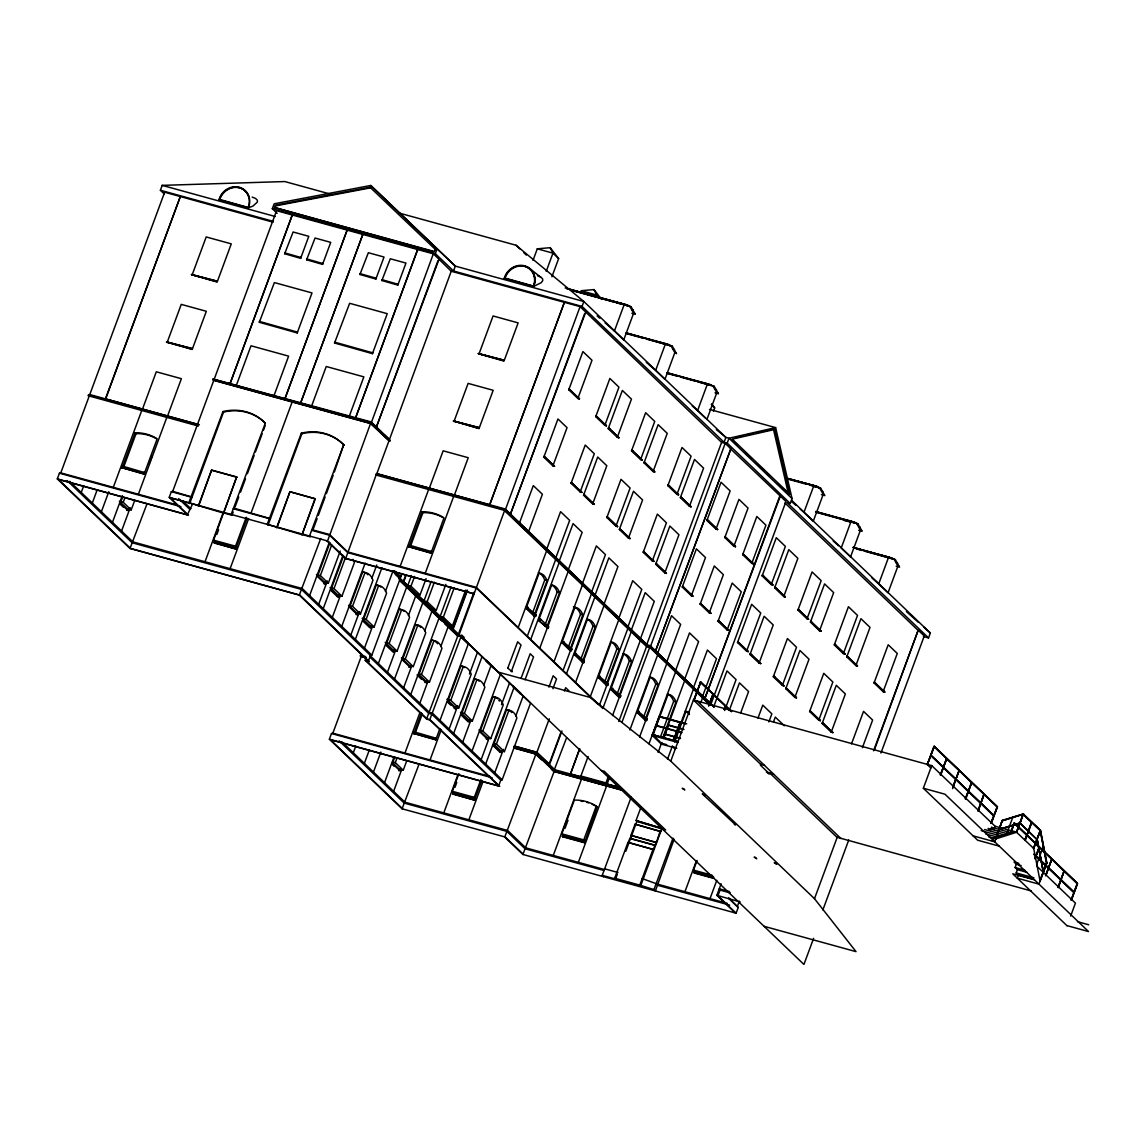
<?xml version="1.0" encoding="UTF-8"?>
<svg xmlns="http://www.w3.org/2000/svg" width="1146" height="1146" viewBox="0 0 1146 1146"><rect width="100%" height="100%" fill="white"/><g stroke="black" fill="none" stroke-linecap="round" stroke-linejoin="round"><path stroke-width="1.5" d="M728.971 898.063L738.225 907.489L736.104 913.19L522.92 854.472L504.741 837.081L536.6 752.32L535.497 754.011L536.271 754.226L536.6 752.32L514.439 746.175M653.349 849.487L628.28 842.582L629.87 838.256L654.953 845.161L653.349 849.487L627.994 842.31L614.7 878.208L639.783 885.113L653.965 889.597L655.383 890.958L674.135 839.23M248.467 207.541L249.183 203.487A16.288 14.74 -52.4 0 0 239.27 187.643A16.288 14.74 -52.4 0 0 221.049 195.737L219.473 199.404L248.467 207.541L249.14 204.991M533.75 286.128L534.466 282.074A16.288 14.74 -52.4 0 0 524.553 266.23A16.288 14.74 -52.4 0 0 506.331 274.324L504.756 277.991L533.75 286.128L534.767 282.317M164.236 193.946L160.397 190.265L162.202 185.366L284.81 181.555L331.409 194.39M400.24 578.472L371.848 655.154L370.473 655.483L368.367 661.199L299.292 595.118L129.999 548.476L57.3 478.913L59.42 473.212L60.781 472.883L177.344 504.985M199.39 424.751L89.775 394.553L88.099 395.699L198.33 426.054M60.781 472.883L89.173 396.187M89.775 394.553L164.666 192.213L273.12 222.195M105.618 399.037L180.337 196.525L105.446 398.865L197.843 424.435M81.237 492.451L83.701 485.775M92.31 503.037L97.238 489.7M101.392 511.732L108.798 491.734M248.553 207.899L218.943 199.691A16.703 15.113 -52.4 0 1 239.399 187.256A16.703 15.113 -52.4 0 1 248.424 207.798L252.908 206.094L257.435 202.04L257.277 200.092L255.472 198.401L252.149 197.083M167.101 342.582L181.254 304.378L206.323 311.282L192.184 349.487L166.542 342.038L192.485 348.671L166.6 341.866M192.055 275.155L206.194 236.95L231.277 243.854L217.138 282.074L191.497 274.625L217.439 281.257L191.554 274.453M113.296 487.351L141.689 410.655M142.462 409.179L156.3 371.791L181.383 378.696L167.531 416.084M122.135 468.127L135.214 432.801A44.336 39.738 -46.3 0 1 157.16 438.846L144.081 474.172L121.562 467.582L122.149 466.021L144.654 472.61M135.214 432.801L136.059 433.618L123.567 467.382L122.149 466.021M112.466 522.332L122.35 495.659M122.679 496.848L120.316 503.237L128.266 510.844L128.839 509.268M134.77 500.272L131.188 509.913L123.238 502.306L125.029 497.493M126.69 510.414L127.278 508.838L119.327 501.232L123.238 502.306M121.562 531.028L130.2 507.692M144.081 474.172L144.095 472.066M149.08 463.772L152.06 455.736M138.38 494.255L166.757 417.559M248.353 207.97L218.886 199.848M129.999 548.476L147.118 503.552M277.174 213.342L272.318 208.715L274.138 203.816L370.745 185.466L455.334 266.116L583.873 301.513L725.876 437.385L728.999 438.245L775.627 427.616L792.058 498.567L790.239 503.466L787.101 502.607L928.532 637.921L930.351 633.022L791.485 500.172M274.496 207.512L275.327 205.277L370.072 187.285L435.781 249.857L435.208 249.312L434.377 251.547L274.496 207.512L433.231 251.619M275.069 208.056L275.885 205.807L370.645 187.829L370.072 187.285M192.743 503.71L187.4 514.755L169.236 497.364L171.341 491.663L172.717 491.333L192.098 497.049M213.013 379.068L212.712 379.885L371.032 423.49L389.669 441.31L389.482 439.462L371.146 421.914L213.013 379.068L371.333 422.673L389.969 440.494M172.717 491.333L213.786 380.372L370.53 423.547L389.669 441.31M214.388 378.739L276.587 210.663L433.346 253.839L439.033 259.268L376.346 427.214L437.944 260.801M233.211 511.976L231.993 515.242L231.148 514.425L265.299 423.203A50.539 45.31 -46.3 0 0 222.969 411.543L188.818 502.765L223.656 513.136L236.663 476.965L211.58 470.061L198.301 505.959M189.677 503.581L223.542 412.087L222.969 411.543M259.311 322.284L297.215 332.927L312.013 292.946L274.381 282.575L259.311 322.284L259.612 321.467L297.516 332.111M284.666 253.753L300.639 258.337L308.79 236.32L293.104 231.993L284.666 253.753L284.982 252.937L300.94 257.521M236.506 384.941L251.003 345.777L288.62 356.148L274.123 395.298M198.587 506.231L211.58 470.061M300.653 257.263L300.639 258.337M306.612 259.798L322.57 264.382L330.736 242.365L315.05 238.039L306.612 259.798L306.913 258.982L322.886 263.566M205.019 561.755L222.926 513.408M236.964 547.573L215.018 541.528L213.586 540.167L236.663 476.965M213.858 542.545L236.377 549.135L214.431 543.089L214.445 540.984M216.823 534.552L218.614 529.724M214.431 543.089L215.018 541.528M297.229 331.839L297.215 332.927M322.599 263.294L322.57 264.382M235.03 507.048L238.726 497.049M240.574 492.049L245.516 478.727M247.364 473.728L254.14 455.406M255.372 452.068L262.162 433.747M263.394 430.409L265.242 425.41M236.391 547.029L235.532 546.212L246.247 517.276M235.804 548.59L247.092 518.092M230.102 568.674L248.625 518.651M251.089 512.921L292.158 401.96M334.374 471.994L343.671 444.791A50.539 45.31 -46.3 0 0 301.341 433.145L267.204 524.352L302.043 534.724L315.322 498.825L289.967 491.648L276.673 527.547M334.546 343.012L372.45 353.656L387.248 313.675L349.63 303.303L334.546 343.012L334.847 342.196L372.751 352.839M359.916 274.481L375.874 279.065L384.025 257.033L368.353 252.722L359.916 274.481L360.216 273.665L376.175 278.249M311.741 405.67L326.238 366.505L363.855 376.862L349.358 416.027M268.049 525.169L301.914 433.675L301.341 433.145M276.96 527.819L289.967 491.648M375.888 277.977L375.874 279.065M381.862 280.526L397.82 285.11L405.971 263.079L390.299 258.767L381.862 280.526L382.162 279.71L398.12 284.294M302.043 534.724L315.035 498.553M372.464 352.567L372.45 353.656M397.834 284.022L397.82 285.11M343.671 444.791L309.52 536.013L310.38 536.829L301.756 534.451M312.786 530.297L317.113 518.637M318.344 515.313L325.12 496.977M326.352 493.654L333.142 475.332M299.292 595.118L320.722 538.52M370.53 423.547L329.661 535.268L347.84 552.659L476.378 588.07L597.725 704.16M433.346 253.839L371.032 423.49M346.006 558.646L327.555 540.984L329.661 535.268L311.64 530.297M790.239 503.466L727.194 443.144L724.057 442.27L582.053 306.412L453.515 271L435.351 253.61L437.156 248.725M309.592 595.591L329.346 542.244M329.919 542.774L317.442 576.495L325.392 584.102L325.965 582.54M340.219 551.04L328.315 583.185L320.364 575.579L331.667 545.038M316.454 574.49L324.404 582.096L323.817 583.672L325.392 584.102M318.688 604.286L327.326 580.95M323.229 608.641L342.969 555.28M343.542 555.824L331.065 589.531L339.015 597.138L339.603 595.576M474.258 593.771L345.72 558.374L376.633 473.57L505.171 508.982L647.175 644.84L647.06 646.416L650.197 647.275L710.262 704.747M389.482 439.462L451.223 271.258L439.033 259.268M352.925 559.363A44.336 17.691 -74.6 0 1 354.443 562.471L341.952 596.221L334.002 588.614L345.304 558.073M489.671 504.827L564.391 302.315L489.671 504.827L376.805 473.728L388.881 441.095M453.515 271L455.334 266.116L370.745 185.466M339.015 597.138L337.454 596.708L338.027 595.146L330.077 587.54L334.002 588.614M332.311 617.336L340.333 595.662M341.752 626.361L365.202 563.001M348.599 605.26L356.549 612.866L360.474 613.941L372.966 580.191A44.336 17.691 -74.6 0 0 365.015 572.585L362.652 571.926L349.587 607.251L357.538 614.858L358.111 613.296M360.474 613.941L352.51 606.334L365.015 572.585M356.549 612.866L355.976 614.428L357.538 614.858M350.834 635.056L359.472 611.706M371.82 578.358L376.748 565.021M355.375 639.396L381.919 567.7M374.097 626.991L366.147 619.37L362.222 618.296L370.187 625.902L374.097 626.991L386.589 593.227A44.336 17.691 -74.6 0 0 378.638 585.62L376.289 584.976L363.21 620.301L371.175 627.908L371.748 626.332M366.147 619.37L378.638 585.62M371.175 627.908L369.599 627.478L370.187 625.902M523.421 854.415L505.243 837.024L402.074 808.79L329.375 739.227L331.481 733.526L332.856 733.196L490.173 776.53M361.85 654.867L360.173 656.013L365.302 657.432M332.856 733.196L361.234 656.5L366.391 657.919M364.471 648.092L372.493 626.418M385.443 591.408L392.849 571.396L458.486 634.125L457.369 635.801L461.007 636.617L530.526 703.128L502.149 779.824L500.773 780.154L498.668 785.87L329.375 739.227M533.835 286.486L504.24 278.263A16.703 15.113 -52.4 0 1 524.696 265.843A16.703 15.113 -52.4 0 1 533.707 286.385L541.241 282.675L542.731 280.627L542.574 278.679L528.449 267.505M478.913 354.186L493.067 315.967L518.135 322.886L503.996 361.09L478.355 353.641L504.297 360.274L478.412 353.469M498.668 785.87L429.707 719.889L426.57 719.029L365.23 660.34L366.29 657.475M400.155 566.368L428.547 489.671M429.32 488.196L443.158 450.808L468.241 457.712L454.389 495.115M453.959 421.599L468.112 383.394L493.181 390.299L479.042 428.504L453.401 421.055L479.343 427.687L453.458 420.897L479.042 428.504M408.993 547.143L422.072 511.832A44.336 39.738 -46.3 0 1 444.018 517.877L430.939 553.189L408.42 546.599L409.007 545.038L431.526 551.627M422.072 511.832L422.917 512.634L410.426 546.398L409.007 545.038M402.074 573.487L400.842 576.839L399.166 577.971L395.327 574.304M405.856 574.719L403.378 581.409L453.272 628.81L467.511 590.348M403.85 581.538L406.329 574.848M378.366 663.534L406.758 586.838M411.443 575.579L407.833 585.334L410.97 586.208L420.052 594.903L426.068 578.644M397.089 651.114L389.139 643.508L385.228 642.433L393.178 650.04L397.089 651.114L409.58 617.365A44.336 17.691 -74.6 0 0 401.63 609.758L399.281 609.113L386.216 644.424L394.167 652.045L394.74 650.47M389.139 643.508L401.63 609.758M410.97 586.208L414.58 576.452M533.005 260.414L537.288 248.825L550.195 247.679L558.646 258.581L551.899 276.788M353.297 752.764L355.776 746.089M394.167 652.045L392.591 651.601L393.178 650.04M430.939 553.189L430.953 551.083M387.463 672.229L395.485 650.556M408.434 615.545L415.84 595.533M440.107 531.543L441.883 526.73M425.238 573.272L453.615 496.576M533.649 286.557L504.168 278.435M394.553 679.019L422.946 602.323M431.24 581.323L424.02 600.833L427.157 601.693L436.239 610.388L445.866 584.374M401.415 657.919L409.366 665.525L413.276 666.614L425.768 632.85A44.336 17.691 -74.6 0 0 417.817 625.243L415.468 624.599L402.404 659.924L410.354 667.531L410.927 665.955M546.227 271.358L552.959 253.151L550.195 247.679M364.371 763.351L369.313 750.014M413.276 666.614L405.326 659.007L417.817 625.243M427.157 601.693L434.377 582.182M409.366 665.525L408.778 667.101L410.354 667.531M403.65 687.715L411.672 666.041M424.622 631.031L432.028 611.019M373.467 772.046L380.873 752.048M410.741 694.505L439.133 617.823M451.037 587.053L440.207 616.319L443.344 617.178L452.426 625.874L465.663 590.104M427.114 681.455L426.541 683.016L418.591 675.409L431.655 640.084L434.005 640.729A44.336 17.691 -74.6 0 1 441.955 648.35L429.464 682.099L425.553 681.025L418.734 674.493M429.464 682.099L421.513 674.493L434.005 640.729M443.344 617.178L454.174 587.912M384.54 782.646L393.794 757.635M394.74 757.162L392.376 763.551L400.326 771.158L400.914 769.582M406.83 760.586L403.263 770.241L395.313 762.62L397.103 757.807M424.965 682.586L425.553 681.025M419.837 703.2L427.859 681.526M440.809 646.516L448.215 626.518M404.953 753.051L419.765 713.041M398.765 770.728L399.338 769.152L392.534 762.634M439.892 728.67L435.738 739.886L413.233 733.297L413.806 731.735L436.325 738.325M413.806 733.841L421.513 712.984M453.415 627.02L467.038 590.219M393.622 791.342L401.644 769.668M422.373 713.8L415.224 733.096L413.806 731.735M426.57 719.029L457.87 635.758L399.51 579.905M458.486 634.125L473.957 592.31M451.223 271.258L580.062 306.641L505.372 509.741L647.361 645.599L650.498 646.473L713.858 706.924M647.06 646.416L505.071 510.557L505.372 509.741L376.046 474.115M582.053 306.412L583.873 301.513L516.029 245.244L398.693 212.927M429.707 719.889L461.007 636.617M398.894 578.744L457.684 634.984L460.807 635.858L460.506 636.675L468.17 643.995M514.239 517.978L510.385 514.282L584.646 313.617M580.062 306.641L585.735 312.07L510.385 514.282M402.074 808.79L419.178 763.866M440.007 720.376L468.399 643.68M448 700.364L454.819 706.881L458.729 707.956L471.221 674.206A44.336 17.691 -74.6 0 0 463.271 666.6L460.921 665.955L447.842 701.266L455.793 708.873L456.38 707.311M435.738 739.886L435.752 737.78M458.729 707.956L450.779 700.349L463.271 666.6M430.036 759.97L441.153 729.959M519.467 522.977L533.305 485.589L542.402 494.284L528.55 531.672M552.902 465.892L543.82 457.197L557.959 418.978L567.041 427.673L552.902 465.892L554.478 466.322L544.121 456.38L554.478 466.322M577.856 398.479L568.76 389.783L582.913 351.578L591.995 360.274L577.856 398.479L579.418 398.908L569.075 388.967L579.418 398.908M545.439 457.455L543.82 457.197M570.393 390.055L568.76 389.783M454.819 706.881L454.231 708.443L455.793 708.873M449.103 729.071L457.741 705.721M469.459 674.049L477.481 652.375M453.644 733.411L482.022 656.73M461.623 713.399L468.442 719.917L472.367 721.006L484.858 687.242A44.336 17.691 -74.6 0 0 476.908 679.635L474.559 678.991L461.48 714.316L469.43 721.923L470.018 720.361M472.367 721.006L464.417 713.399L476.908 679.635M469.43 721.923L467.869 721.493L468.442 719.917M624.312 304.249L566.754 288.506L629.813 306.44L633.638 313.159L623.725 339.932L614.414 331.008L624.312 304.249L631.102 306.784L635.285 314.233L631.861 313.288M462.726 742.107L470.748 720.433M483.712 685.423L491.118 665.425M443.789 812.901L457.985 774.553M452.355 791.299L474.301 797.344L475.719 798.705L453.773 792.66L452.355 791.299L458.901 773.622M452.627 793.691L475.132 800.28L453.186 794.235L453.2 792.115M454.991 787.302L456.767 782.474M453.186 794.235L453.773 792.66M472.037 751.031L500.43 674.335M546.728 549.063L560.566 511.675L569.662 520.37L555.824 557.758M580.163 491.978L571.08 483.283L585.219 445.063L594.316 453.759L580.163 491.978L581.738 492.408L571.381 482.466L581.738 492.408M604.816 425.367L595.734 416.671L609.873 378.466L618.955 387.162L604.816 425.367L606.392 425.811L596.035 415.855L606.392 425.811M518.207 627.521L546.599 550.825M480.031 731.005L486.849 737.537L490.76 738.611L503.266 704.862A44.336 17.691 -74.6 0 0 495.301 697.241L492.952 696.596L479.888 731.922L487.838 739.528L488.411 737.967M534.007 616.032L526.057 608.411L539.121 573.1A44.336 17.691 -74.6 0 1 547.072 580.707L534.007 616.032L535.569 616.462L536.156 614.886L526.63 606.85M572.714 483.54L571.08 483.283M597.353 416.943L595.734 416.671M535.569 616.462L527.618 608.855L528.206 607.28M490.76 738.611L482.81 731.005L495.301 697.241M507.778 668.118L512.147 671.757M532.833 612.208L544.722 580.062A44.336 17.691 -74.6 0 0 538.419 572.799M486.849 737.537L486.262 739.098L487.838 739.528M511.36 671.542L521.029 644.997L517.677 641.789L507.907 667.789M481.134 759.726L489.156 738.053M501.49 704.704L509.512 683.03M527.303 636.216L555.681 559.52M559.234 561.024L573.072 523.622L582.154 532.317L568.316 569.72M592.668 503.925L583.572 495.23L597.711 457.025L606.807 465.72L592.668 503.925L594.23 504.369L583.873 494.413L594.23 504.369M617.322 437.328L608.225 428.633L622.364 390.428L631.46 399.123L617.322 437.328L618.883 437.758L608.526 427.816L618.883 437.758M530.713 639.482L559.09 562.786M538.548 620.373L551.627 585.047A44.336 17.691 -74.6 0 1 559.577 592.654L547.086 626.418L548.648 626.848L548.06 628.409L538.548 620.373L548.06 628.409M485.675 764.067L514.067 687.371M585.205 495.502L583.572 495.23M609.858 428.905L608.225 428.633M493.668 744.055L500.473 750.573L504.398 751.647L516.889 717.897A44.336 17.691 -74.6 0 0 508.939 710.291L506.589 709.646L493.511 744.972L501.461 752.578L502.048 751.002M474.301 797.344L480.847 779.667M540.11 620.803L540.697 619.241L539.121 618.811M474.573 799.736L481.692 780.483M504.398 751.647L496.447 744.041L508.939 710.291M521.115 678.217L530.183 653.736L533.52 656.945L525.069 679.793M468.872 819.805L483.053 781.457M544.722 625.773L557.228 592.009A44.336 17.691 -74.6 0 0 551.684 585.062M501.461 752.578L499.9 752.134L500.473 750.573M539.795 648.178L568.187 571.482M494.757 772.762L503.409 749.427M515.743 716.078L523.149 696.066M626.576 333.028L671.026 345.863L674.836 352.596L664.938 379.355L655.627 370.445L665.525 343.685L672.315 346.221L676.498 353.656M582.512 583.3L596.35 545.911L605.446 554.607L591.608 591.995M615.946 526.215L606.864 517.519L621.003 479.315L630.099 488.01L615.946 526.215L617.522 526.644L607.165 516.703L617.522 526.644M640.6 459.603L631.518 450.908L645.656 412.703L654.738 421.399L640.6 459.603L642.175 460.047L631.818 450.091L642.175 460.047M553.991 661.758L582.383 585.062M569.791 650.269L561.841 642.648L574.905 607.337A44.336 17.691 -74.6 0 1 582.856 614.944L569.791 650.269L571.353 650.699L571.94 649.123L562.414 641.087M608.497 517.791L606.864 517.519M633.136 451.18L631.518 450.908M571.353 650.699L563.402 643.092L563.99 641.516M548.948 687.17L553.174 675.753L556.526 678.962L552.902 688.746M568.617 646.444L580.506 614.299A44.336 17.691 -74.6 0 0 573.387 606.807M563.087 670.453L591.465 593.757M535.211 753.739L536.901 752.292L549.564 764.411L561.955 730.933M514.268 746.017L536.428 752.163L535.827 753.782L554.163 771.344L623.825 790.525M536.901 752.292L549.278 718.814M595.018 595.261L608.855 557.858L617.938 566.568L604.1 603.956M628.452 538.162L619.356 529.466L633.494 491.262L642.591 499.957L628.452 538.162L630.014 538.606L619.657 528.65L630.014 538.606M653.091 471.565L644.009 462.869L658.148 424.665L667.244 433.36L653.091 471.565L654.667 471.994L644.31 462.053L654.667 471.994M566.496 673.719L594.874 597.023M582.283 662.216L574.332 654.61L587.411 619.284A44.336 17.691 -74.6 0 1 595.361 626.891L582.283 662.216L583.844 662.646L584.431 661.084L574.905 653.048M620.989 529.739L619.356 529.466M645.642 463.142L644.009 462.869M583.844 662.646L575.894 655.039L576.481 653.478M564.462 690.966L565.68 687.7L569.032 690.909M581.108 658.391L593.012 626.246A44.336 17.691 -74.6 0 0 587.468 619.298M575.579 682.414L603.971 605.718M549.708 762.606L560.867 732.48M522.92 854.472L554.163 771.344M622.278 790.296L553.676 771.401L566.539 737.909M618.869 618.081L632.707 580.693L641.789 589.388L627.951 626.776M652.303 560.996L643.221 552.3L657.36 514.096L666.442 522.791L652.303 560.996L653.865 561.425L643.522 551.484L653.865 561.425M676.957 494.384L667.86 485.689L682.013 447.484L691.095 456.18L676.957 494.384L678.518 494.828L668.161 484.873L678.518 494.828M590.348 696.539L618.74 619.843M606.134 685.05L598.183 677.429L611.262 642.118A44.336 17.691 -74.6 0 1 619.212 649.725L606.134 685.05L607.709 685.48L608.282 683.904L598.771 675.868M644.84 552.573L643.221 552.3M669.493 485.961L667.86 485.689M705.735 418.39L697.585 410.583L707.483 383.824L714.273 386.36L718.456 393.809L715.032 392.863M607.709 685.48L599.759 677.873L600.332 676.298M579.733 748.925L570.45 774.023L579.575 748.768M604.372 682.83L616.863 649.08A44.336 17.691 -74.6 0 0 610.546 641.817M599.43 705.234L627.822 628.538M706.896 419.508L716.794 392.734L712.984 386.016L666.857 372.708M631.36 630.042L645.198 592.654L654.294 601.349L640.456 638.737M664.795 572.943L655.713 564.247L669.851 526.043L678.948 534.738L664.795 572.943L666.37 573.387L656.013 563.431L666.37 573.387M689.448 506.346L680.366 497.651L694.505 459.446L703.587 468.141L689.448 506.346L691.024 506.776L680.667 496.834L691.024 506.776M631.231 631.804L602.839 708.5L476.177 587.311L347.639 551.899L329.461 534.509L312.228 529.753M618.639 696.997L610.689 689.391L623.753 654.065A44.336 17.691 -74.6 0 1 631.704 661.672L618.639 696.997L620.201 697.427L620.788 695.866L611.262 687.829M713.471 411.199L714.703 407.89L711.537 403.807M657.346 564.52L655.713 564.247M681.985 497.923L680.366 497.651M620.201 697.427L612.25 689.82L612.824 688.259M582.039 777.103L580.893 776.014L588.113 756.503M553.274 855.446L581.652 778.75L606.735 785.655L578.358 862.351M561.841 833.844L574.332 800.094A44.336 39.738 -46.3 0 1 596.278 806.139L597.123 806.956L584.618 842.811L585.205 841.25L583.787 839.889L561.841 833.844L563.259 835.205L585.205 841.25M584.618 842.811L562.672 836.766L562.686 834.66M565.064 828.229L568.044 820.192M562.672 836.766L563.259 835.205M617.465 693.172L629.355 661.027A44.336 17.691 -74.6 0 0 623.052 653.764M612.551 715.519L640.313 640.499M711.852 705.162L650.298 645.699L646.702 644.711L721.593 442.37L585.735 312.07M618.797 721.507L646.559 646.473L504.569 510.615L459.159 634.569L803.933 964.445L813.603 938.345M724.057 442.27L725.876 437.385L716.35 429.621M621.934 722.367L649.696 647.332L646.559 646.473M721.593 442.37L725.189 443.359L650.197 647.275M727.194 443.144L728.999 438.245L792.058 498.567M583.787 839.889L596.278 806.139M609.529 777.504L607.108 784.007L605.976 782.919L608.383 776.415M655.512 651.014L730.876 448.802L655.512 651.014L714.159 707.01M657.718 653.091L671.556 615.703L680.638 624.398L666.8 661.786M691.353 595.762L682.257 587.067L696.396 548.848L705.492 557.543L691.353 595.762L692.915 596.192L682.558 586.251L692.915 596.192L691.654 594.946M715.992 529.151L706.91 520.456L721.049 482.251L730.145 490.946L715.992 529.151L717.568 529.581L707.211 519.639L717.568 529.581M629.885 729.973L657.646 654.939M645.055 720.146L637.104 712.54L650.183 677.214A44.336 17.691 -74.6 0 1 658.133 684.821L645.055 720.146L646.63 720.576L647.204 719.015L637.692 710.964M683.89 587.325L682.257 587.067M708.543 520.728L706.91 520.456M646.63 720.576L638.68 712.97L639.253 711.408M643.88 716.322L655.784 684.176A44.336 17.691 -74.6 0 0 649.467 676.914M639.583 737.007L666.743 663.649M675.682 670.31L689.52 632.907L698.602 641.602L684.764 679.005M709.245 612.881L700.149 604.186L714.287 565.966L723.384 574.662L709.245 612.881L710.807 613.311L700.45 603.369L710.807 613.311M733.884 546.27L724.802 537.574L738.941 499.37L748.037 508.065L733.884 546.27L735.46 546.699L725.103 536.758L735.46 546.699M649.008 743.754L675.538 672.072M659.48 716.708L652.633 734.672L659.279 716.293L686.698 723.857M701.782 604.443L700.149 604.186M726.435 537.846L724.802 537.574M603.655 876.704L602.237 875.343L631.131 797.272M660.282 737.48L673.676 701.295A44.336 17.691 -74.6 0 0 667.359 694.032M662.632 738.124L676.025 701.939A44.336 17.691 -74.6 0 0 668.075 694.333L653.464 733.798L655.741 735.976M658.091 752.449L661.801 742.45M684.635 680.767L663.921 736.634L668.261 724.902L683.804 729.257M676.77 748.352L661.314 744.098L661.5 743.167L666.786 744.699M663.735 738.468L668.462 725.303M636.044 820.55L662.087 828.386L636.044 820.55L640.872 807.5M654.953 845.161L656.357 842.625L630.93 835.391L635.085 824.16L660.626 831.509L661.915 828.859L637.004 821.481M653.621 845.032L630.214 838.586L631.274 835.706M602.237 875.343L615.56 879.025L617.365 874.126M625.831 851.249L636.89 821.367M680.065 722.453L673.418 740.402L680.366 722.539M680.266 722.438L673.619 740.388M693.574 687.428L707.411 650.026L716.494 658.721L702.656 696.123M727.137 629.999L718.041 621.304L732.179 583.085L741.276 591.78L727.137 629.999L728.698 630.429L718.341 620.487L728.698 630.429M751.776 563.388L742.694 554.693L756.833 516.488L765.929 525.183L751.776 563.388L753.352 563.818L742.995 553.876L753.352 563.818M667.516 759.211L672.458 745.874M674.306 740.875L693.43 689.19M674.665 741.992L685.967 711.451A44.336 17.691 -74.6 0 1 689.133 712.525M719.674 621.562L718.041 621.304M744.327 554.965L742.694 554.693M764.081 926.312L856.033 951.638L814.491 898.679L670.768 761.159L693.416 699.977L931.712 765.614L995.086 826.252L1016.717 832.211L1023.493 813.932L1002.292 820.393L995.645 838.772M731.678 711.623L700.707 681.985L693.745 700.278L700.593 682.314M700.707 681.985L694.061 700.364M700.679 702.885L702.527 697.885M779.824 495.946L704.933 698.286L780.297 496.075L730.403 448.673M639.783 885.113L653.077 849.215M656.357 842.625L660.168 831.065M640.628 885.93L661.973 828.286M708.543 705.607L713.199 694.376M708.658 705.707L712.884 694.29M708.973 705.793L713.084 694.261M711.079 703.859L785.97 501.518L780.297 496.075M713.757 706.667L726.994 670.911L736.076 679.607L724.644 710.491M746.59 651.2L737.508 642.505L751.647 604.3L760.729 612.995L746.59 651.2L748.152 651.644L737.809 641.688L748.152 651.644M771.244 584.603L762.147 575.908L776.3 537.703L785.382 546.398L771.244 584.603L772.805 585.033L762.462 575.091L772.805 585.033M739.127 642.777L737.508 642.505M763.78 576.18L762.147 575.908M653.965 889.597L673.003 838.141M724.172 709.503L725.576 706.223L724.372 709.489M724.487 709.589L725.375 706.251M729.257 710.506L739.485 682.858L748.582 691.554L740.76 712.697M759.082 663.162L750 654.466L764.138 616.262L773.235 624.957L759.082 663.162L760.658 663.591L750.301 653.65L760.658 663.591M783.735 596.565L774.653 587.869L788.792 549.65L797.874 558.346L783.735 596.565L785.311 596.994L774.954 587.053L785.311 596.994M786.772 478.197L816.453 486.262L819.361 487.781L821.567 491.176L823.172 494.513L813.259 521.272L803.948 512.362L813.861 485.603L820.636 488.139L824.819 495.588L821.41 494.642M751.633 654.738L750 654.466M776.214 588.299L774.653 587.869M684.95 891.717L696.052 861.706M713.5 876.59L694.934 871.476L693.516 870.115L697.083 860.474M712.912 878.151L694.347 873.037L694.361 870.931M694.347 873.037L694.934 871.476M757.964 718.155L762.778 705.148L771.86 713.843L768.851 721.966M782.374 685.451L773.292 676.756L787.431 638.537L796.513 647.232L782.374 685.451L783.936 685.881L773.593 675.939L783.936 685.881M807.028 618.84L797.931 610.145L812.084 571.94L821.166 580.635L807.028 618.84L808.589 619.27L798.232 609.328L808.589 619.27L807.328 618.023M774.911 677.014L773.292 676.756M799.564 610.417L797.931 610.145M773.464 721.98L775.269 717.095L784.365 725.79M794.866 697.398L785.784 688.703L799.922 650.498L809.019 659.194L794.866 697.398L796.441 697.828L786.084 687.887L796.441 697.828M819.519 630.801L810.437 622.106L824.576 583.901L833.658 592.597L819.519 630.801L821.095 631.231L810.738 621.29L821.095 631.231M787.417 688.975L785.784 688.703M812.056 622.378L810.437 622.106M710.019 898.622L716.809 880.286M764.525 765.428L760.729 764.382L760.428 765.199L769.539 773.908L768.651 772.562M735.044 912.703L716.866 895.313L721.12 883.795M729.558 891.617L719.273 888.795L720.046 890.098L717.926 895.8L736.104 913.19M815.909 511.603L856.621 523.436L860.431 530.168L850.533 556.927L841.207 548.017L851.12 521.258L857.91 523.794L862.078 531.228L858.669 530.297M737.451 906.185L739.299 901.186M818.731 720.232L809.635 711.537L823.773 673.318L832.87 682.013L818.731 720.232L820.292 720.662L809.936 710.721L820.292 720.662M843.37 653.621L834.288 644.926L848.427 606.721L857.523 615.416L843.37 653.621L844.946 654.051L834.589 644.109L844.946 654.051M811.268 711.795L809.635 711.537M835.921 645.198L834.288 644.926M831.222 732.179L822.14 723.484L836.279 685.279L845.361 693.975L831.222 732.179L832.784 732.609L822.441 722.668L832.784 732.609M855.876 665.582L846.779 656.887L860.933 618.682L870.015 627.378L855.876 665.582L857.437 666.012L847.08 656.071L857.437 666.012M823.759 723.756L822.14 723.484M848.412 657.159L846.779 656.887M853.412 547.487L894.124 559.32L897.934 566.052L888.035 592.811L878.71 583.901L888.623 557.142L895.398 559.678L899.581 567.112L896.172 566.181M851.507 743.883L863.54 711.365L872.622 720.06L862.394 747.693M883.136 691.668L874.054 682.973L888.193 644.768L897.275 653.464L883.136 691.668L884.698 692.098L874.355 682.157L884.698 692.098M875.673 683.245L874.054 682.973M814.491 898.679L837.139 837.482L769.725 772.977M873.553 750.802L918.118 630.4L784.953 502.994M874.642 749.269L918.118 630.4M822.857 909.967L848.771 839.946M880.945 753.022L924.263 635.973L918.591 630.529M927.229 764.525L934.305 746.333L997.464 806.755L991.304 823.401M934.305 746.333L927.343 764.626L933.875 746.576L997.349 807.085L990.875 823.215M999.255 846.149L977.624 840.19L923.347 788.247L931.712 765.614M940.322 774.839L946.797 758.724M940.436 774.954L946.481 758.638M940.751 775.04L946.682 758.609M952.827 786.801L959.173 770.57L952.942 786.915M952.641 788.634L958.973 770.585M965.319 798.762L971.779 782.632M965.433 798.862L971.479 782.546M965.749 798.948L971.679 782.532M977.925 810.824L983.855 794.393L978.24 810.91M978.125 810.795L984.17 794.479M990.989 823.315L997.149 806.669L933.99 746.247M1010.915 832.655L991.605 827.34L990.402 830.606L988.124 828.429L1007.434 833.744M995.086 826.252L993.883 829.518L991.605 827.34M992.379 841.164L993.51 838.098L1014.396 831.566M988.683 836.781L995.96 838.858L1002.177 820.708L1023.493 813.932M1005.973 835.391L1012.792 817.385M1010.987 831.409L1014.439 823L1077.598 883.437L1071.438 900.083M1011.101 831.509L1014.124 823.358M1011.417 831.595L1014.439 823M1024.811 840.204L1026.816 835.291M1025.011 840.347L1031.543 822.298L1024.896 840.247M1027.045 872.335L1017.39 869.685L1015.112 867.508L1016.33 864.242L1014.052 862.064L1018.88 863.396M1025.212 840.333L1031.858 822.384M1032.933 879.097L1018.45 875.114L1016.187 872.937L1017.39 869.685M1018.45 875.114L1017.319 878.18L1038.949 884.139L1046.842 862.809L1040.468 830.177L1023.177 813.846L1016.516 832.225L1023.163 814.276M1033.391 848.369L1040.468 830.177L1033.706 848.455L1040.081 881.073L1046.728 863.124L1040.339 830.506L1023.049 814.176L1040.024 830.42M1034.766 858.583L1039.422 847.352M1035.497 857.065L1039.121 847.266M1035.196 858.769L1039.307 847.252M1036.586 864.671L1043.218 846.722M1039.651 880.873L1046.842 862.809M1045.567 875.544L1051.813 859.199L1045.768 875.515M1045.883 875.63L1051.613 859.228M1057.959 887.391L1063.989 871.075L1058.374 887.577M1058.073 887.491L1064.305 871.161M1071.123 899.997L1077.283 883.351L1014.124 822.914M1071.324 899.968L1077.369 883.652M1070.65 916.055L1075.435 903.12L1036.643 866.004M1002.492 820.794L1023.364 814.262M998.968 829.36L1020.169 822.914L998.854 829.69L1020.04 823.229L1037.015 839.474L1043.404 872.106L1037.144 839.159L1043.218 871.691M1016.717 832.211L995.96 838.858M735.818 437.543L742.651 435.981M746.06 435.208L752.893 433.646M756.317 432.873L771.688 429.363M774.968 429.406L732.251 439.147L790.009 494.413L774.968 429.406L773.392 428.976L788.448 493.969L790.009 494.413M601.378 299.12L593.986 289.58L581.079 290.726L596.751 295.038L600.16 298.304M667.588 345.061L671.026 345.863M812.485 486.19L819.361 487.781M844.602 520.656L849.745 521.845M853.183 522.648L856.621 523.436M565.193 287.961L628.194 305.28M570.765 290.11L626.905 304.922M625.587 333.128L669.407 344.702M667.545 373.281L711.365 384.855M787.531 478.641L817.728 486.62M816.281 512.047L855.002 522.275M853.784 547.931L892.49 558.159M853.068 547.416L888.623 557.142M537.288 248.825L552.959 253.151L558.646 258.581M570.722 290.153L612.938 301.785M616.304 302.716L621.376 304.105M624.756 305.037L631.102 306.784M272.318 208.715L435.351 253.61M632.033 309.821L633.323 310.179M633.638 313.159L634.913 313.517M162.202 185.366L275.198 216.494M160.397 190.265L273.378 221.379M626.676 332.97L666.241 343.857M627.134 333.773L644.009 338.428M647.39 339.345L672.315 346.221M673.232 349.244L674.521 349.602M674.836 352.596L676.126 352.954M666.943 372.665L708.199 384.01M667.402 373.453L677.53 376.246M680.91 377.177L694.419 380.887M697.785 381.819L711.294 385.543M712.984 386.016L714.273 386.36M715.204 389.396L716.479 389.755M716.794 392.734L718.084 393.092M709.489 409.394L775.627 427.616M191.497 274.625L216.565 281.529M478.355 353.641L503.438 360.546M786.829 478.154L814.577 485.775M787.273 478.942L805.853 484.07M809.219 484.987L820.636 488.139M821.567 491.176L822.857 491.519M823.172 494.513L824.461 494.871M815.637 511.488L851.836 521.43M816.095 512.276L857.91 523.794M858.827 526.831L860.116 527.174M860.431 530.168L861.72 530.526M166.542 342.038L191.626 348.943M853.14 547.358L889.339 557.314M856.979 549.092L862.05 550.481M865.416 551.412L895.398 559.678M896.33 562.7L897.619 563.058M897.934 566.052L899.223 566.41M88.4 394.883L196.897 424.765M375.745 474.931L505.071 510.557M923.39 636.503L928.532 637.921M211.867 470.333L236.95 477.237M290.239 491.921L315.322 498.825M544.722 580.062L547.072 580.707M125.258 467.84L130.315 469.244M420.553 549.192L425.624 550.581M121.562 467.582L143.508 473.627M408.42 546.599L430.366 552.644M557.228 592.009L559.577 592.654M171.341 491.663L190.938 497.049M233.254 508.709L269.31 518.637M169.236 497.364L327.555 540.984M189.104 503.037L170.296 497.851L188.474 515.242L58.374 479.4L130.501 548.418L299.794 595.061L369.427 661.686L366.305 660.827L427.071 718.972L430.208 719.831L499.728 786.357L330.435 739.729L402.575 808.747M223.384 512.864L231.993 515.242M580.506 614.299L582.856 614.944M59.42 473.212L180.953 506.69M593.012 626.246L595.361 626.891M57.3 478.913L187.4 514.755M473.771 593.829L345.233 558.431L327.054 541.041M526.057 608.411L527.618 608.855M534.58 614.457L536.156 614.886M127.278 508.838L131.188 509.913M416.915 594.029L420.052 594.903M616.863 649.08L619.212 649.725M213.586 540.167L235.532 546.212M318.015 574.934L320.364 575.579M629.355 661.027L631.704 661.672M561.841 642.648L563.402 643.092M433.102 609.529L436.239 610.388M570.364 648.693L571.94 649.123M324.404 582.096L328.315 583.185M574.332 654.61L575.894 655.039M697.269 691.282L711.15 704.79M930.867 755.629L993.697 815.966M449.289 625.014L452.426 625.874M338.027 595.146L341.952 596.221M655.784 684.176L658.133 684.821M350.16 605.69L352.51 606.334M598.183 677.429L599.759 677.873M673.676 701.295L676.025 701.939M606.721 683.474L608.282 683.904M610.689 689.391L612.25 689.82M619.212 695.436L620.788 695.866M511.474 671.212L512.262 671.427M923.347 788.247L944.977 794.207L1088.528 931.555L1066.897 925.596M498.467 672.172L590.419 697.513L670.768 761.159M637.104 712.54L638.68 712.97M645.642 718.585L647.204 719.015M683.675 729.572L668.576 725.418M1014.439 823.444L1077.054 883.566M1040.339 830.506L1033.706 848.455L1016.416 832.125M1002.292 820.393L994.714 841.809L973.083 835.849M681.77 732.466L656.071 725.375M681.655 732.781L655.956 725.705M402.977 658.348L405.326 659.007M680.48 738.225L665.052 733.984M680.352 738.554L664.938 734.3M1036.715 839.388L1019.854 822.828M652.518 734.572L678.36 741.691M652.805 734.844L678.346 741.877M360.474 655.197L365.603 656.615M678.06 742.508L652.217 735.388L661.314 744.098M419.164 673.848L421.513 674.493M984.658 829.518L1003.953 834.832M365.23 660.34L368.367 661.199M417.015 674.98L418.591 675.409M981.177 830.606L1000.472 835.921M766.402 772.146L773.636 774.137M674.464 747.206L672.888 746.777L675.166 748.954M985.732 833.916L996.991 837.01M446.854 699.275L450.779 700.349M1016.33 864.242L1021.143 865.574M460.491 712.311L464.417 713.399M1015.112 867.508L1024.768 870.158M1016.187 872.937L1033.878 877.822M1034.408 879.784L1012.778 873.825L1067.055 925.767M1073.845 892.648L1033.893 854.415M478.899 729.93L482.81 731.005M704.862 795.467L702.269 793.849L735.617 824.891L734.357 824.547M601.163 770.441L604.3 771.301L665.64 829.99L662.503 829.131M535.039 753.567L535.999 753.953L514.081 747.88M836.852 837.21L1031.3 890.972M494.098 743.396L496.447 744.041M580.893 776.014L605.976 782.919M570.278 773.865L618.869 787.245M619.041 787.417L554.779 769.711L536.428 752.163M620.86 789.007L553.976 770.585L535.34 752.75M413.233 733.297L435.179 739.342M1077.441 921.656L1088.7 924.765M331.481 733.526L492.221 777.805M660.626 831.509L635.085 824.16M392.963 761.975L395.313 762.62M399.338 769.152L403.263 770.241M630.93 835.391L656.013 842.296M693.516 870.115L712.081 875.229M562.113 836.222L584.059 842.267M693.788 872.493L714.044 878.08M720.046 890.098L730.331 892.92M716.866 895.313L740.216 901.945M604.644 868.826L617.966 872.493L617.121 871.676M604.071 869.442L525.842 847.882L507.664 830.492L404.982 802.214L341.694 741.648M727.166 903.349L657.518 884.153L642.204 878.581M604.042 870.516L525.04 848.756L506.861 831.366L404.194 803.088L339.13 740.846M657.489 885.242L729.63 905.111M513.737 747.077L536.586 753.409M514.038 748.066L536.271 754.226M537.431 275.67L540.754 276.988M504.756 277.991L506.632 274.567A16.288 14.74 -52.4 0 1 522.863 266.058A16.288 14.74 -52.4 0 1 534.781 278.077M219.473 199.404L221.35 195.98A16.288 14.74 -52.4 0 1 236.893 187.4A16.288 14.74 -52.4 0 1 249.241 198.129M578.157 397.662L579.489 398.751M605.117 424.55L606.449 425.639M617.622 436.511L618.94 437.6M640.9 458.787L642.233 459.875M653.406 470.748L654.724 471.837M677.257 493.568L678.575 494.657M689.749 505.529L691.081 506.618M716.293 528.335L717.625 529.423M734.185 545.453L735.517 546.542M752.077 562.571L753.409 563.66M771.545 583.787L772.862 584.875M784.036 595.748L785.368 596.822M819.82 629.985L821.152 631.074M843.685 652.805L845.003 653.893M856.177 664.766L857.495 665.855M883.437 690.852L884.769 691.94M553.203 465.075L554.535 466.15M580.463 491.161L581.796 492.236M592.969 503.108L594.287 504.197M616.247 525.398L617.579 526.487M628.753 537.345L630.071 538.434M652.604 560.179L653.936 561.268M665.095 572.126L666.428 573.215M709.546 612.064L710.864 613.139M727.438 629.183L728.756 630.257M746.891 650.384L748.223 651.472M759.383 662.345L760.715 663.434M782.675 684.635L784.007 685.709M795.166 696.582L796.499 697.67M819.032 719.416L820.35 720.49M831.523 731.363L832.856 732.452M597.123 315.895L599.773 318.216M605.102 322.871L614.414 331.008M646.301 362.294L655.627 370.445M692.256 405.942L697.585 410.583M791.972 501.891L795.969 505.386M799.965 508.867L803.948 512.362M833.228 541.041L838.557 545.697M872.063 578.085L878.71 583.901M906.414 611.577L918.39 622.307M923.705 627.063L930.351 633.022M711.294 404.638L714.703 407.89M731.965 439.935L737.107 444.849M746.089 453.444L751.217 458.357M756.36 463.271L764.053 470.648M766.631 473.097L769.195 475.547M778.177 484.156L787.159 492.751M725.189 443.359L730.876 448.802M516.029 245.244L519.897 248.94M523.765 252.65L526.343 255.114M1034.322 854.185L1074.275 892.405L1034.007 854.085M927.014 764.325L930.867 768.006M700.392 681.899L731.363 711.537M700.278 682.228L730.274 710.706M649.696 647.332L709.345 704.403M516.803 520.442L567.184 568.631M569.533 570.88L646.702 644.711M697.212 701.023L840.935 838.528M693.416 699.977L760.844 764.482M767.362 772.404L768.78 773.751M376.346 427.214L381.417 432.071M383.953 434.492L389.01 439.333M540.697 619.241L548.648 626.848M652.246 734.242L660.11 741.834M394.396 570.665L400.842 576.839M461.609 634.984L464.187 637.448M393.078 571.037L399.467 577.169M460.807 635.858L468.47 643.192M486.348 660.297L494.012 667.617M513.164 685.953L520.828 693.273M486.047 661.113L493.711 668.433M512.864 686.769L520.528 694.089M399.868 580.778L442.041 621.132M444.591 623.582L457.369 635.801M728.527 898.206L738.225 907.489M535.497 754.011L541.557 759.798M551.24 769.081L553.676 771.401M270.47 518.637L233.841 508.165L234.414 508.709M330.635 590.19L337.454 596.708M362.781 620.946L369.599 627.478M447.413 701.925L450.822 705.191M461.05 714.975L467.869 721.493M493.081 745.616L499.9 752.134M385.772 645.083L392.591 651.601M418.147 676.068L421.556 679.32M614.7 878.208L615.56 879.025M371.848 655.154L302.215 588.528L132.922 541.9L69.62 481.334M502.149 779.824L432.629 713.313L429.492 712.44L369.914 655.455M370.473 655.483L301.412 589.402L132.119 542.774L67.07 480.532M500.773 780.154L431.827 714.187L428.69 713.313L369.9 657.073M182.4 500.601L190.895 508.724M178.618 498.61L189.52 509.053M119.886 503.882L123.281 507.148M391.946 764.196L394.224 766.373M593.986 289.58L596.751 295.038M1040.153 830.091L1046.413 863.038M581.065 801.183A44.336 39.738 -46.3 0 1 582.985 801.455M586.752 802.3A44.336 39.738 -46.3 0 1 588.6 802.859M592.153 804.234A44.336 39.738 -46.3 0 1 597.123 806.956M223.542 412.087A50.539 45.31 -46.3 0 1 264.998 422.86M422.917 512.634A44.336 39.738 -46.3 0 1 443.258 517.691M415.468 624.599A44.336 17.691 -74.6 0 1 419.364 626.174M420.052 626.776A44.336 17.691 -74.6 0 1 420.711 627.464M474.559 678.991A44.336 17.691 -74.6 0 1 477.724 680.065M478.441 680.566A44.336 17.691 -74.6 0 1 479.128 681.168M460.921 665.955A44.336 17.691 -74.6 0 1 464.818 667.531M376.289 584.976A44.336 17.691 -74.6 0 1 379.455 586.05M380.185 586.551A44.336 17.691 -74.6 0 1 380.873 587.153M362.652 571.926A44.336 17.691 -74.6 0 1 366.548 573.501M367.236 574.103A44.336 17.691 -74.6 0 1 367.895 574.791M685.251 711.15A44.336 17.691 -74.6 0 1 689.462 714.445M136.059 433.618A44.336 39.738 -46.3 0 1 156.4 438.674M301.914 433.675A50.539 45.31 -46.3 0 1 344.244 445.336M399.281 609.113A44.336 17.691 -74.6 0 1 402.461 610.188M403.177 610.689A44.336 17.691 -74.6 0 1 403.865 611.276M506.589 709.646A44.336 17.691 -74.6 0 1 511.818 712.497M492.952 696.596A44.336 17.691 -74.6 0 1 497.536 698.774M498.811 700.235A44.336 17.691 -74.6 0 1 499.398 701.108M431.655 640.084A44.336 17.691 -74.6 0 1 436.239 642.261M436.898 642.949A44.336 17.691 -74.6 0 1 437.514 643.723M292.273 214.975L230.231 383.208L292.273 214.975M347.138 230.088L285.096 398.321L347.138 230.088M362.809 234.414L300.768 402.647L362.809 234.414M417.674 249.527L355.632 417.76L417.674 249.527M930.982 755.3L994.141 815.737L930.982 755.3M684.864 723.699L659.165 716.622L684.979 723.814M683.46 788.663L682.214 788.319L684.807 789.952L683.46 788.663M755.386 857.495L754.14 857.136L756.732 858.769L755.386 857.495M775.455 863.01L774.209 862.666L776.802 864.299L775.455 863.01"/></g></svg>
